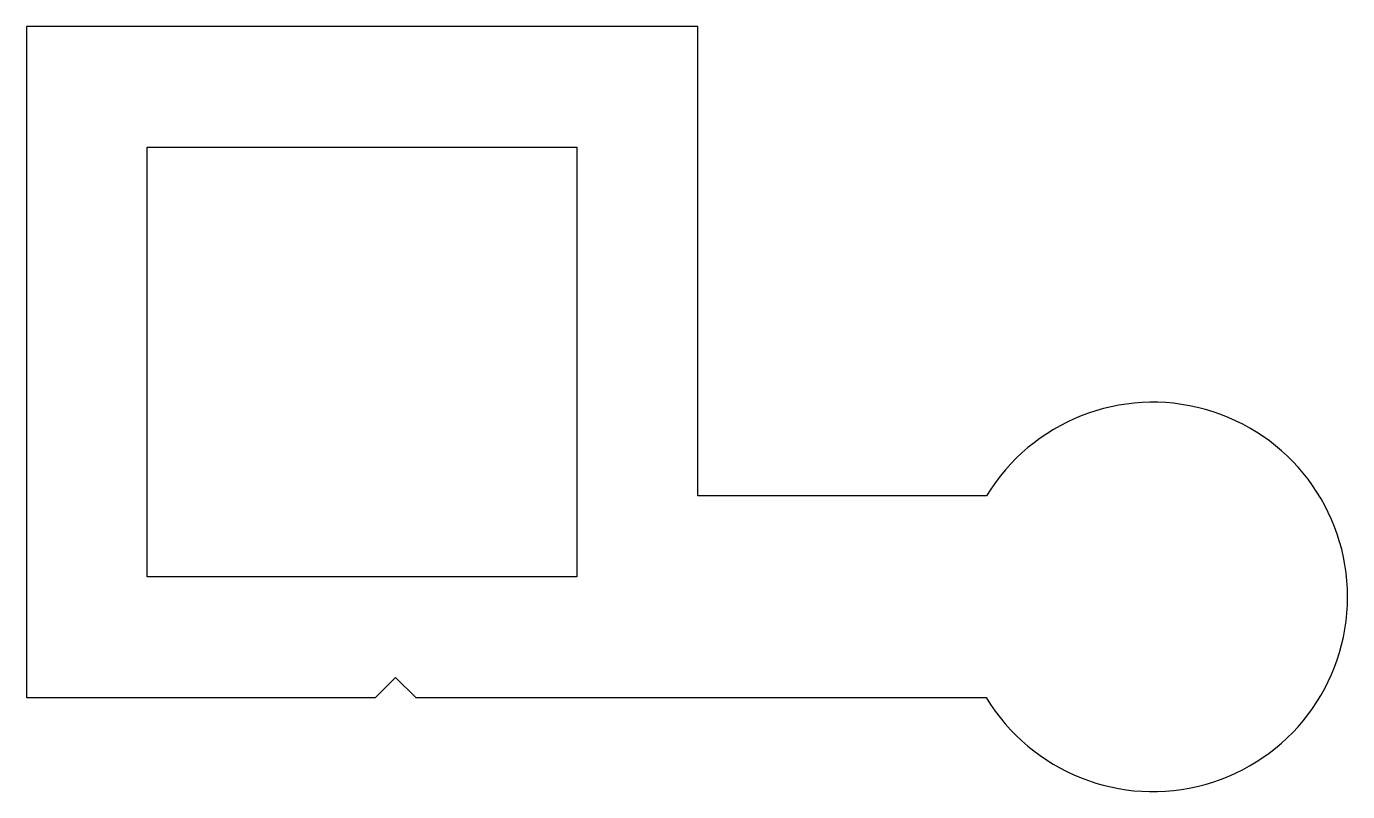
# Model space of a CAD drawing. Extents: x 930.4 to 950.1, y -16.5 to -5.1.
import ezdxf

# ---------------------------------------------------------------- set-up
doc = ezdxf.new("R2010")
doc.units = 0
doc.header["$LTSCALE"] = 15
doc.layers.get('0').update_dxf_attribs({"linetype": 'CONTINUOUS'})

msp = doc.modelspace()

# ---------------------------------------------------------------- linework, layer by layer
at = {"color": 0}
msp.add_lwpolyline([(940.408, -5.124), (930.408, -5.124), (930.408, -15.124), (935.608, -15.124), (935.908, -14.824), (936.208, -15.124), (944.706, -15.124, 3.58293), (944.708, -12.12), (940.408, -12.12), (940.408, -5.124)], format="xyb", dxfattribs=at)
msp.add_lwpolyline([(932.208, -6.924), (938.608, -6.924), (938.608, -13.324), (932.208, -13.324)], close=True, dxfattribs=at)

doc.saveas('drawing.dxf')
